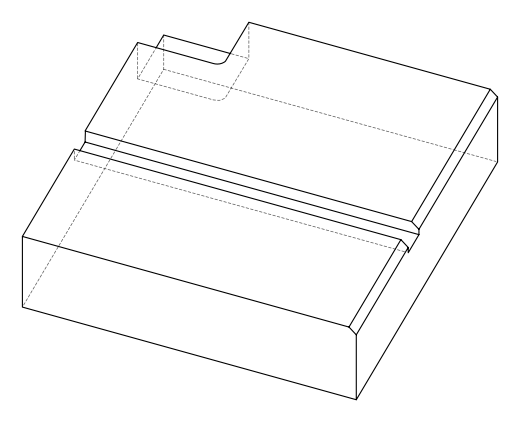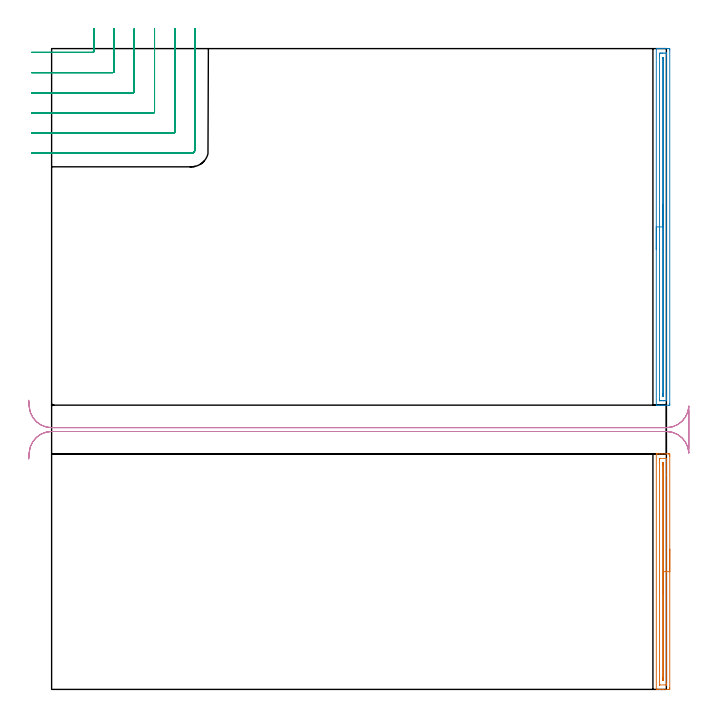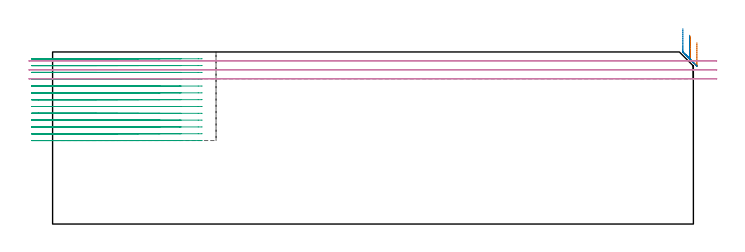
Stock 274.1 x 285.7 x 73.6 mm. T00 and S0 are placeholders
(PLAN: 4 operations, 2 tool changes, 25.4 min)
(1 AREA_MILL | FG_CHAMFER_SURFACE | UGT0205_001 | 2.67 min | 1961 mm3)
(2 AREA_MILL_1 | FG_CHAMFER_SURFACE_1 | UGT0205_001 | 3.97 min | 2933 mm3)
(3 MILL_CORNER_NOTCH_RECTANGULAR | CORNER_NOTCH_RECTANGULAR | NXT0201_011 | Follow Part, ap 3, ae 75% | 14.88 min | 139157 mm3)
(4 MILL_RECTANGULAR_SLOT | SLOT_RECTANGULAR | UGT0201_104 | Follow Part, ap 5, ae 75% | 3.85 min | 68277 mm3)
(TOOL UGT0205_001 | Chamfer Mill 20 x 3 x 45 deg. | D20 FL50 Z2)
(TOOL NXT0201_011 | ENDMILL 12mm [2P460-1200-NA 1630] | D12 FL38 Z6)
(TOOL UGT0201_104 | End Mill 20 mm | D20 FL22 Z2)
(OP 1 AREA_MILL)
G17 G21 G94 G90
T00 M6
G54
G17 G0 G90 X275.6 Y62.5 S1061 M3
G43 Z83.6 H0
Z77.6
G94 G1 Y62.462 Z76.728 F250.
Y62.348 Z75.864
Y62.159 Z75.012
Y61.897 Z74.18
Y61.563 Z73.374
Y61.16 Z72.6
Y60.692 Z71.864
Y60.16 Z71.172
Y59.571 Z70.529
Y58.928 Z69.94
Y58.236 Z69.408
Y57.5 Z68.94
Y56.726 Z68.537
Y55.92 Z68.203
Y55.088 Z67.941
Y54.237 Z67.752
Y53.372 Z67.638
Y52.5 Z67.6
Y0.631
X275.597 Y0.253 Z67.601
X275.592 Y0.01 Z67.604
X275.227 Y0. Z67.969
X272.6 Z70.595
X271.209 Z71.987
X270.848 Z72.346
X269.907 Z73.293
X269.752 Y0.002 Z73.441
X269.602 Y0.01 Z73.588
X269.6 Y0.184 Z73.6
Y104.816
X269.603 Y104.99 Z73.588
X269.752 Y104.998 Z73.441
X269.907 Y105. Z73.293
X270.128 Z73.072
X270.848 Z72.346
X272.085 Z71.112
X273.476 Z69.72
X274.094 Z69.102
X274.97 Z68.227
X275.227 Y104.997 Z67.969
X275.593 Y104.99 Z67.604
X275.597 Y104.747 Z67.601
X275.6 Y104.369 Z67.6
Y103.988
Y52.5
X274.186 Z69.014
Y2.589
X274.185 Y2.42 Z69.015
X274.181 Y2.058 Z69.02
X274.179 Y2.021 Z69.021
X274.133 Y2.01 Z69.067
X274.024 Y2.004 Z69.176
X273.886 Y2.001 Z69.314
X271.259 Z71.941
X271.077 Y2.006 Z72.123
X271.042 Y2.01 Z72.158
X271.021 Y2.02 Z72.179
X271.019 Y2.061 Z72.181
X271.015 Y2.249 Z72.185
X271.014 Y9.293 Z72.186
Y102.411
X271.015 Y102.58 Z72.185
X271.02 Y102.942 Z72.18
X271.021 Y102.979 Z72.179
X271.067 Y102.99 Z72.133
X271.176 Y102.996 Z72.024
X271.314 Y102.999 Z71.886
X273.941 Z69.259
X274.123 Y102.994 Z69.077
X274.158 Y102.99 Z69.042
X274.179 Y102.98 Z69.021
X274.181 Y102.939 Z69.019
X274.185 Y102.751 Z69.015
X274.186 Y95.686 Z69.014
Y52.5
X272.772 Z70.428
X272.771 Y4.928 Z70.429
X272.77 Y4.208 Z70.43
X272.767 Y4.037 Z70.433
X272.765 Y4.016 Z70.435
X272.751 Y4.01 Z70.449
X272.702 Y4.004 Z70.498
X272.6 Y4.001 Z70.6
X272.532 Z70.668
X272.478 Y4.004 Z70.722
X272.443 Y4.01 Z70.757
X272.435 Y4.016 Z70.765
X272.433 Y4.034 Z70.767
X272.429 Y4.208 Z70.771
Y4.383
X272.428 Y5.103 Z70.772
X272.429 Y100.072 Z70.771
X272.43 Y100.792 Z70.77
X272.433 Y100.963 Z70.767
X272.435 Y100.984 Z70.765
X272.449 Y100.99 Z70.751
X272.498 Y100.996 Z70.702
X272.6 Y100.999 Z70.6
X272.668 Z70.532
X272.722 Y100.996 Z70.478
X272.756 Y100.99 Z70.444
X272.765 Y100.984 Z70.435
X272.767 Y100.966 Z70.433
X272.771 Y100.792 Z70.429
Y100.617
X272.772 Y99.897 Z70.428
Y52.5
Y51.628 Z70.467
Y50.764 Z70.58
Y49.912 Z70.769
Y49.08 Z71.032
Y48.274 Z71.365
Y47.5 Z71.768
Y46.764 Z72.237
Y46.072 Z72.768
Y45.429 Z73.357
Y44.84 Z74.001
Y44.309 Z74.693
Y43.84 Z75.428
Y43.437 Z76.202
Y43.103 Z77.008
Y42.841 Z77.84
Y42.652 Z78.692
Y42.538 Z79.557
Y42.5 Z80.428
G0 Z83.6
M5
M2
(OP 2 AREA_MILL_1)
G17 G21 G94 G90
T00 M6
G54
G17 G0 G90 X269.6 Y196.2 S1061 M3
G43 Z83.6 H0
G94 G1 Y196.238 Z82.728 F250.
Y196.352 Z81.863
Y196.541 Z81.012
Y196.803 Z80.18
Y197.137 Z79.374
Y197.54 Z78.6
Y198.008 Z77.864
Y198.54 Z77.172
Y199.129 Z76.529
Y199.772 Z75.939
Y200.464 Z75.408
Y201.2 Z74.94
Y201.974 Z74.537
Y202.78 Z74.203
Y203.612 Z73.941
Y204.463 Z73.752
Y205.328 Z73.638
Y206.2 Z73.6
Y285.552
X269.602 Y285.69 Z73.588
X269.721 Y285.698 Z73.471
X269.847 Y285.7 Z73.352
X270.553 Z72.646
X271.144 Z72.056
X271.724 Z71.472
X272.014 Z71.182
X272.6 Z70.597
X272.89 Z70.307
X273.476 Z69.719
X274.059 Z69.136
X274.352 Z68.844
X274.935 Z68.261
X275.227 Y285.696 Z67.968
X275.592 Y285.69 Z67.604
X275.596 Y285.482 Z67.601
X275.599 Y285.106
Y127.294
X275.596 Y126.918
X275.592 Y126.71 Z67.604
X275.227 Y126.7 Z67.968
X273.476 Z69.719
X272.89 Z70.307
X272.6 Z70.597
X272.014 Z71.182
X271.724 Z71.472
X271.144 Z72.055
X270.553 Z72.646
X270.23 Z72.97
X269.847 Z73.352
X269.721 Y126.702 Z73.471
X269.602 Y126.71 Z73.588
X269.6 Y126.848 Z73.6
Y206.2
X271.014 Z72.186
Y282.432
X271.015 Y283.153 Z72.185
X271.017 Y283.323 Z72.183
X271.021 Y283.675 Z72.179
X271.362 Y283.692 Z71.838
X271.724 Y283.697 Z71.476
X272.23 Y283.7 Z70.97
X272.6 Z70.6
X273.476 Z69.724
X273.982 Z69.218
X274.129 Y283.697 Z69.071
X274.154 Y283.695 Z69.046
X274.175 Y283.691 Z69.025
X274.179 Y283.661 Z69.021
X274.183 Y283.494 Z69.017
X274.185 Y283.323 Z69.015
X274.186 Y129.968 Z69.014
X274.185 Y129.247 Z69.015
X274.183 Y129.077 Z69.017
X274.179 Y128.725 Z69.021
X273.838 Y128.708 Z69.362
X273.476 Y128.703 Z69.724
X272.97 Y128.7 Z70.23
X272.6 Z70.6
X271.724 Z71.476
X271.218 Z71.982
X271.071 Y128.703 Z72.129
X271.046 Y128.705 Z72.154
X271.025 Y128.709 Z72.175
X271.021 Y128.739 Z72.179
X271.017 Y128.905 Z72.183
X271.015 Y129.077 Z72.185
X271.014 Y206.2 Z72.186
X272.428 Z70.772
X272.429 Y281.54 Z70.771
X272.43 Y281.627 Z70.77
X272.433 Y281.67 Z70.767
X272.435 Y281.685 Z70.765
X272.45 Y281.693 Z70.75
X272.6 Z70.6
X272.751 Y281.69 Z70.449
X272.765 Y281.54 Z70.435
X272.767 Y281.37 Z70.433
X272.771 Y280.648 Z70.429
Y280.474
Y130.86
X272.77 Y130.773 Z70.43
X272.767 Y130.73 Z70.433
X272.765 Y130.715 Z70.435
X272.75 Y130.707 Z70.45
X272.6 Z70.6
X272.449 Y130.71 Z70.751
X272.435 Y130.86 Z70.765
X272.433 Y131.03 Z70.767
X272.429 Y131.752 Z70.771
Y131.926
X272.428 Y206.2 Z70.772
Y207.072 Z70.81
Y207.936 Z70.923
Y208.788 Z71.112
Y209.62 Z71.375
Y210.426 Z71.708
Y211.2 Z72.111
Y211.936 Z72.58
Y212.628 Z73.111
Y213.271 Z73.7
Y213.86 Z74.344
Y214.391 Z75.036
Y214.86 Z75.772
Y215.263 Z76.545
Y215.597 Z77.351
Y215.859 Z78.183
Y216.048 Z79.035
Y216.162 Z79.9
Y216.2 Z80.772
G0 Z83.6
M5
M2
(OP 3 MILL_CORNER_NOTCH_RECTANGULAR)
G17 G21 G94 G90
T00 M6
G54
G17 G0 G90 X-9. Y284. S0 M3
G43 Z83.6 H1
Z70.685
G94 G1 X-6. F250.
X18.304 F500.
G3 X18.9 Y284.596 R0.6
G1 Y291.7
Y294.7 F250.
G0 Z83.6
X-9. Y275.
Z70.685
G1 X-6.
X27.304 F500.
G3 X27.9 Y275.596 R0.6
G1 Y291.7
Y294.7 F250.
G0 Z83.6
X-9. Y266.
Z70.685
G1 X-6.
X36.303 F500.
G3 X36.9 Y266.597 R0.6
G1 Y291.7
Y294.7 F250.
G0 Z83.6
X-9. Y257.
Z70.685
G1 X-6.
X45.303 F500.
G3 X45.9 Y257.597 R0.6
G1 Y291.7
Y294.7 F250.
G0 Z83.6
X-9. Y248.
Z70.685
G1 X-6.
X54.303 F500.
G3 X54.9 Y248.597 R0.6
G1 Y291.7
Y294.7 F250.
G0 Z83.6
X-9. Y239.
Z70.685
G1 X-6.
X62.3 F500.
G3 X63.9 Y240.6 R1.6
G1 Y291.7
Y294.7 F250.
G0 Z83.6
X-9. Y284.
Z67.769
G1 X-6.
X18.304 F500.
G3 X18.9 Y284.596 R0.6
G1 Y291.7
Y294.7 F250.
G0 Z83.6
X-9. Y275.
Z67.769
G1 X-6.
X27.304 F500.
G3 X27.9 Y275.596 R0.6
G1 Y291.7
Y294.7 F250.
G0 Z83.6
X-9. Y266.
Z67.769
G1 X-6.
X36.304 F500.
G3 X36.9 Y266.596 R0.6
G1 Y291.7
Y294.7 F250.
G0 Z83.6
X-9. Y257.
Z67.769
G1 X-6.
X45.303 F500.
G3 X45.9 Y257.597 R0.6
G1 Y291.7
Y294.7 F250.
G0 Z83.6
X-9. Y248.
Z67.769
G1 X-6.
X54.303 F500.
G3 X54.9 Y248.597 R0.6
G1 Y291.7
Y294.7 F250.
G0 Z83.6
X-9. Y239.
Z67.769
G1 X-6.
X62.3 F500.
G3 X63.9 Y240.6 R1.6
G1 Y291.7
Y294.7 F250.
G0 Z83.6
X-9. Y284.
Z64.854
G1 X-6.
X18.304 F500.
G3 X18.9 Y284.596 R0.6
G1 Y291.7
Y294.7 F250.
G0 Z83.6
X-9. Y275.
Z64.854
G1 X-6.
X27.304 F500.
G3 X27.9 Y275.596 R0.6
G1 Y291.7
Y294.7 F250.
G0 Z83.6
X-9. Y266.
Z64.854
G1 X-6.
X36.303 F500.
G3 X36.9 Y266.597 R0.6
G1 Y291.7
Y294.7 F250.
G0 Z83.6
X-9. Y257.
Z64.854
G1 X-6.
X45.303 F500.
G3 X45.9 Y257.597 R0.6
G1 Y291.7
Y294.7 F250.
G0 Z83.6
X-9. Y248.
Z64.854
G1 X-6.
X54.303 F500.
G3 X54.9 Y248.597 R0.6
G1 Y291.7
Y294.7 F250.
G0 Z83.6
X-9. Y239.
Z64.854
G1 X-6.
X62.3 F500.
G3 X63.9 Y240.6 R1.6
G1 Y291.7
Y294.7 F250.
G0 Z83.6
X-9. Y284.
Z61.938
G1 X-6.
X18.304 F500.
G3 X18.9 Y284.596 R0.6
G1 Y291.7
Y294.7 F250.
G0 Z83.6
X-9. Y275.
Z61.938
G1 X-6.
X27.304 F500.
G3 X27.9 Y275.596 R0.6
G1 Y291.7
Y294.7 F250.
G0 Z83.6
X-9. Y266.
Z61.938
G1 X-6.
X36.303 F500.
G3 X36.9 Y266.597 R0.6
G1 Y291.7
Y294.7 F250.
G0 Z83.6
X-9. Y257.
Z61.938
G1 X-6.
X45.303 F500.
G3 X45.9 Y257.597 R0.6
G1 Y291.7
Y294.7 F250.
G0 Z83.6
X-9. Y248.
Z61.938
G1 X-6.
X54.303 F500.
G3 X54.9 Y248.597 R0.6
G1 Y291.7
Y294.7 F250.
G0 Z83.6
X-9. Y239.
Z61.938
G1 X-6.
X62.3 F500.
G3 X63.9 Y240.6 R1.6
G1 Y291.7
Y294.7 F250.
G0 Z83.6
X-9. Y284.
Z59.023
G1 X-6.
X18.304 F500.
G3 X18.9 Y284.596 R0.6
G1 Y291.7
Y294.7 F250.
G0 Z83.6
X-9. Y275.
Z59.023
G1 X-6.
X27.304 F500.
G3 X27.9 Y275.596 R0.6
G1 Y291.7
Y294.7 F250.
G0 Z83.6
X-9. Y266.
Z59.023
G1 X-6.
X36.303 F500.
G3 X36.9 Y266.597 R0.6
G1 Y291.7
Y294.7 F250.
G0 Z83.6
X-9. Y257.
Z59.023
G1 X-6.
X45.303 F500.
G3 X45.9 Y257.597 R0.6
G1 Y291.7
Y294.7 F250.
G0 Z83.6
X-9. Y248.
Z59.023
G1 X-6.
X54.303 F500.
G3 X54.9 Y248.597 R0.6
G1 Y291.7
Y294.7 F250.
G0 Z83.6
X-9. Y239.
Z59.023
G1 X-6.
X62.3 F500.
G3 X63.9 Y240.6 R1.6
G1 Y291.7
Y294.7 F250.
G0 Z83.6
X-9. Y284.
Z56.108
G1 X-6.
X18.304 F500.
G3 X18.9 Y284.596 R0.6
G1 Y291.7
Y294.7 F250.
G0 Z83.6
X-9. Y275.
Z56.108
G1 X-6.
X27.304 F500.
G3 X27.9 Y275.596 R0.6
G1 Y291.7
Y294.7 F250.
G0 Z83.6
X-9. Y266.
Z56.108
G1 X-6.
X36.303 F500.
G3 X36.9 Y266.597 R0.6
G1 Y291.7
Y294.7 F250.
G0 Z83.6
X-9. Y257.
Z56.108
G1 X-6.
X45.303 F500.
G3 X45.9 Y257.597 R0.6
G1 Y291.7
Y294.7 F250.
G0 Z83.6
X-9. Y248.
Z56.108
G1 X-6.
X54.303 F500.
G3 X54.9 Y248.597 R0.6
G1 Y291.7
Y294.7 F250.
G0 Z83.6
X-9. Y239.
Z56.108
G1 X-6.
X62.3 F500.
G3 X63.9 Y240.6 R1.6
G1 Y291.7
Y294.7 F250.
G0 Z83.6
X-9. Y284.
Z53.192
G1 X-6.
X18.304 F500.
G3 X18.9 Y284.596 R0.6
G1 Y291.7
Y294.7 F250.
G0 Z83.6
X-9. Y275.
Z53.192
G1 X-6.
X27.304 F500.
G3 X27.9 Y275.596 R0.6
G1 Y291.7
Y294.7 F250.
G0 Z83.6
X-9. Y266.
Z53.192
G1 X-6.
X36.303 F500.
G3 X36.9 Y266.597 R0.6
G1 Y291.7
Y294.7 F250.
G0 Z83.6
X-9. Y257.
Z53.192
G1 X-6.
X45.303 F500.
G3 X45.9 Y257.597 R0.6
G1 Y291.7
Y294.7 F250.
G0 Z83.6
X-9. Y248.
Z53.192
G1 X-6.
X54.303 F500.
G3 X54.9 Y248.597 R0.6
G1 Y291.7
Y294.7 F250.
G0 Z83.6
X-9. Y239.
Z53.192
G1 X-6.
X62.3 F500.
G3 X63.9 Y240.6 R1.6
G1 Y291.7
Y294.7 F250.
G0 Z83.6
X-9. Y284.
Z50.277
G1 X-6.
X18.304 F500.
G3 X18.9 Y284.596 R0.6
G1 Y291.7
Y294.7 F250.
G0 Z83.6
X-9. Y275.
Z50.277
G1 X-6.
X27.304 F500.
G3 X27.9 Y275.596 R0.6
G1 Y291.7
Y294.7 F250.
G0 Z83.6
X-9. Y266.
Z50.277
G1 X-6.
X36.303 F500.
G3 X36.9 Y266.597 R0.6
G1 Y291.7
Y294.7 F250.
G0 Z83.6
X-9. Y257.
Z50.277
G1 X-6.
X45.303 F500.
G3 X45.9 Y257.597 R0.6
G1 Y291.7
Y294.7 F250.
G0 Z83.6
X-9. Y248.
Z50.277
G1 X-6.
X54.303 F500.
G3 X54.9 Y248.597 R0.6
G1 Y291.7
Y294.7 F250.
G0 Z83.6
X-9. Y239.
Z50.277
G1 X-6.
X62.3 F500.
G3 X63.9 Y240.6 R1.6
G1 Y291.7
Y294.7 F250.
G0 Z83.6
X-9. Y284.
Z47.362
G1 X-6.
X18.304 F500.
G3 X18.9 Y284.596 R0.6
G1 Y291.7
Y294.7 F250.
G0 Z83.6
X-9. Y275.
Z47.362
G1 X-6.
X27.304 F500.
G3 X27.9 Y275.596 R0.6
G1 Y291.7
Y294.7 F250.
G0 Z83.6
X-9. Y266.
Z47.362
G1 X-6.
X36.303 F500.
G3 X36.9 Y266.597 R0.6
G1 Y291.7
Y294.7 F250.
G0 Z83.6
X-9. Y257.
Z47.362
G1 X-6.
X45.303 F500.
G3 X45.9 Y257.597 R0.6
G1 Y291.7
Y294.7 F250.
G0 Z83.6
X-9. Y248.
Z47.362
G1 X-6.
X54.303 F500.
G3 X54.9 Y248.597 R0.6
G1 Y291.7
Y294.7 F250.
G0 Z83.6
X-9. Y239.
Z47.362
G1 X-6.
X62.3 F500.
G3 X63.9 Y240.6 R1.6
G1 Y291.7
Y294.7 F250.
G0 Z83.6
X-9. Y284.
Z44.446
G1 X-6.
X18.304 F500.
G3 X18.9 Y284.596 R0.6
G1 Y291.7
Y294.7 F250.
G0 Z83.6
X-9. Y275.
Z44.446
G1 X-6.
X27.304 F500.
G3 X27.9 Y275.596 R0.6
G1 Y291.7
Y294.7 F250.
G0 Z83.6
X-9. Y266.
Z44.446
G1 X-6.
X36.303 F500.
G3 X36.9 Y266.597 R0.6
G1 Y291.7
Y294.7 F250.
G0 Z83.6
X-9. Y257.
Z44.446
G1 X-6.
X45.303 F500.
G3 X45.9 Y257.597 R0.6
G1 Y291.7
Y294.7 F250.
G0 Z83.6
X-9. Y248.
Z44.446
G1 X-6.
X54.303 F500.
G3 X54.9 Y248.597 R0.6
G1 Y291.7
Y294.7 F250.
G0 Z83.6
X-9. Y239.
Z44.446
G1 X-6.
X62.3 F500.
G3 X63.9 Y240.6 R1.6
G1 Y291.7
Y294.7 F250.
G0 Z83.6
X-9. Y284.
Z41.531
G1 X-6.
X18.304 F500.
G3 X18.9 Y284.596 R0.6
G1 Y291.7
Y294.7 F250.
G0 Z83.6
X-9. Y275.
Z41.531
G1 X-6.
X27.304 F500.
G3 X27.9 Y275.596 R0.6
G1 Y291.7
Y294.7 F250.
G0 Z83.6
X-9. Y266.
Z41.531
G1 X-6.
X36.303 F500.
G3 X36.9 Y266.597 R0.6
G1 Y291.7
Y294.7 F250.
G0 Z83.6
X-9. Y257.
Z41.531
G1 X-6.
X45.303 F500.
G3 X45.9 Y257.597 R0.6
G1 Y291.7
Y294.7 F250.
G0 Z83.6
X-9. Y248.
Z41.531
G1 X-6.
X54.303 F500.
G3 X54.9 Y248.597 R0.6
G1 Y291.7
Y294.7 F250.
G0 Z83.6
X-9. Y239.
Z41.531
G1 X-6.
X62.3 F500.
G3 X63.9 Y240.6 R1.6
G1 Y291.7
Y294.7 F250.
G0 Z83.6
X-9. Y284.
Z38.615
G1 X-6.
X18.304 F500.
G3 X18.9 Y284.596 R0.6
G1 Y291.7
Y294.7 F250.
G0 Z83.6
X-9. Y275.
Z38.615
G1 X-6.
X27.304 F500.
G3 X27.9 Y275.596 R0.6
G1 Y291.7
Y294.7 F250.
G0 Z83.6
X-9. Y266.
Z38.615
G1 X-6.
X36.303 F500.
G3 X36.9 Y266.597 R0.6
G1 Y291.7
Y294.7 F250.
G0 Z83.6
X-9. Y257.
Z38.615
G1 X-6.
X45.303 F500.
G3 X45.9 Y257.597 R0.6
G1 Y291.7
Y294.7 F250.
G0 Z83.6
X-9. Y248.
Z38.615
G1 X-6.
X54.303 F500.
G3 X54.9 Y248.597 R0.6
G1 Y291.7
Y294.7 F250.
G0 Z83.6
X-9. Y239.
Z38.615
G1 X-6.
X62.3 F500.
G3 X63.9 Y240.6 R1.6
G1 Y291.7
Y294.7 F250.
G0 Z83.6
X-9. Y284.
Z35.7
G1 X-6.
X18.304 F500.
G3 X18.9 Y284.596 R0.6
G1 Y291.7
Y294.7 F250.
G0 Z83.6
X-9. Y275.
Z35.7
G1 X-6.
X27.304 F500.
G3 X27.9 Y275.596 R0.6
G1 Y291.7
Y294.7 F250.
G0 Z83.6
X-9. Y266.
Z35.7
G1 X-6.
X36.303 F500.
G3 X36.9 Y266.597 R0.6
G1 Y291.7
Y294.7 F250.
G0 Z83.6
X-9. Y257.
Z35.7
G1 X-6.
X45.303 F500.
G3 X45.9 Y257.597 R0.6
G1 Y291.7
Y294.7 F250.
G0 Z83.6
X-9. Y248.
Z35.7
G1 X-6.
X54.303 F500.
G3 X54.9 Y248.597 R0.6
G1 Y291.7
Y294.7 F250.
G0 Z83.6
X-9. Y239.
Z35.7
G1 X-6.
X62.3 F500.
G3 X63.9 Y240.6 R1.6
G1 Y291.7
Y294.7 F250.
G0 Z83.6
M5
M2
(OP 4 MILL_RECTANGULAR_SLOT)
G17 G21 G94 G90
T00 M6
G54
G17 G0 G90 X-10.202 Y102.783 S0 M3
G43 Z83.6 H0
Z69.767
G94 G1 X-9.97 Y105.774 F250.
G2 X0. Y115. R10. F500.
G1 X274.1
G2 X283.941 Y106.776 R10.
G1 X283.971 Y106.772
G3 X284.1 Y108.365 R10.
G1 Y123.353
G3 X283.972 Y124.937 R10.
G1 X283.942 Y124.932
G2 X274.1 Y116.7 R10.
G1 X0.
G2 X-9.97 Y125.926 R10.
G1 X-10.202 Y128.917 F250.
G0 Y102.783 Z65.933
G1 X-9.97 Y105.774
G2 X0. Y115. R10. F500.
G1 X274.1
G2 X284.09 Y105.447 R10.
G1 X284.1
Y126.253
X284.09
G2 X274.1 Y116.7 R10.
G1 X0.
G2 X-9.97 Y125.926 R10.
G1 X-10.202 Y128.917 F250.
G0 Y102.783 Z62.1
G1 X-9.97 Y105.774
G2 X0. Y115. R10. F500.
G1 X274.1
G2 X284.09 Y105.447 R10.
G1 X284.1
Y126.253
X284.09
G2 X274.1 Y116.7 R10.
G1 X0.
G2 X-9.97 Y125.926 R10.
G1 X-10.202 Y128.917 F250.
G0 Z83.6
M5
M2
